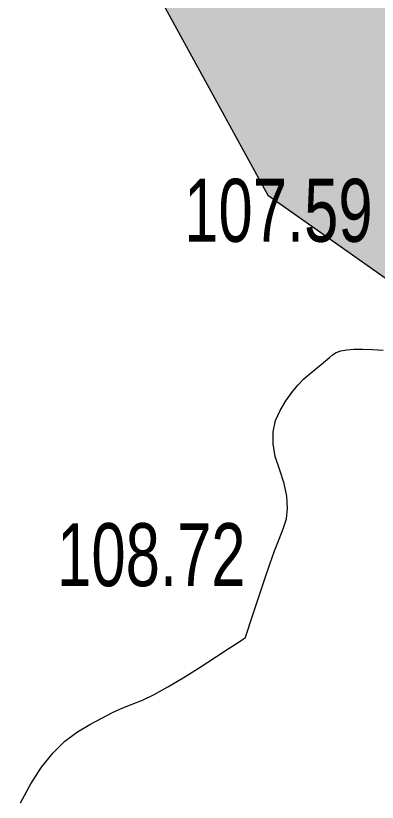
# Model space of a CAD drawing. Header units: metres. Extents: x 431006 to 434411, y 2469261 to 2473208.
# Drawn here: x 432955.91 to 432978.85, y 2471090.49 to 2471140.45 of the extents above; entities that cross this region are included whole.
import ezdxf

# ---------------------------------------------------------------- set-up
doc = ezdxf.new("R2010")
doc.units = ezdxf.units.M
doc.header["$MEASUREMENT"] = 0
for name, color, linetype, lineweight in [('CAO DO', 8, 'Continuous', 18), ('MH_DongMuc_Con', 8, 'Continuous', 18), ('ranh gioi thuc vat-ks', 8, 'RAO_T_VAT', 18), ('thuc vat-ks', 8, 'Continuous', 18)]:
    doc.layers.add(name, color=color, linetype=linetype, lineweight=lineweight)
doc.styles.get("Standard").update_dxf_attribs({"font": 'arial.ttf'})
doc.linetypes.add('RAO_T_VAT', pattern='A,0,[133,ltypeshp.shx,S=0.34,R=0,X=-0.17,Y=0],-2,[133,ltypeshp.shx,S=0.08,R=0,X=0,Y=0],-1.5,[133,ltypeshp.shx,S=0.08,R=0,X=0,Y=0],-1.5,[133,ltypeshp.shx,S=0.08,R=0,X=0,Y=0],-2', length=7)
pattern_1 = [(0, (14.8, 7.6), (0, 20), [0, -20]), (0, (14.76, 7.848), (0, 20), [0, -20]), (0, (14.648, 8.07), (0, 20), [0, -20]), (0, (14.47, 8.248), (0, 20), [0, -20]), (0, (14.248, 8.36), (0, 20), [0, -20]), (0, (14, 8.4), (0, 20), [0, -20]), (0, (13.752, 8.36), (0, 20), [0, -20]), (0, (13.53, 8.248), (0, 20), [0, -20]), (0, (13.352, 8.07), (0, 20), [0, -20]), (0, (13.24, 7.848), (0, 20), [0, -20]), (0, (13.2, 7.6), (0, 20), [0, -20]), (0, (13.24, 7.352), (0, 20), [0, -20]), (0, (13.352, 7.13), (0, 20), [0, -20]), (0, (13.53, 6.952), (0, 20), [0, -20]), (0, (13.752, 6.84), (0, 20), [0, -20]), (0, (14, 6.8), (0, 20), [0, -20]), (0, (14.248, 6.84), (0, 20), [0, -20]), (0, (14.47, 6.952), (0, 20), [0, -20]), (0, (14.648, 7.13), (0, 20), [0, -20]), (0, (14.76, 7.352), (0, 20), [0, -20]), (0, (6.76, 15.352), (0, 20), [0, -20]), (0, (6.648, 15.13), (0, 20), [0, -20]), (0, (6.47, 14.952), (0, 20), [0, -20]), (0, (6.248, 14.84), (0, 20), [0, -20]), (0, (6, 14.8), (0, 20), [0, -20]), (0, (5.752, 14.84), (0, 20), [0, -20]), (0, (5.53, 14.952), (0, 20), [0, -20]), (0, (5.352, 15.13), (0, 20), [0, -20]), (0, (5.24, 15.352), (0, 20), [0, -20]), (0, (5.2, 15.6), (0, 20), [0, -20]), (0, (5.24, 15.848), (0, 20), [0, -20]), (0, (5.352, 16.07), (0, 20), [0, -20]), (0, (5.53, 16.248), (0, 20), [0, -20]), (0, (5.752, 16.36), (0, 20), [0, -20]), (0, (6, 16.4), (0, 20), [0, -20]), (0, (6.248, 16.36), (0, 20), [0, -20]), (0, (6.47, 16.248), (0, 20), [0, -20]), (0, (6.648, 16.07), (0, 20), [0, -20]), (0, (6.76, 15.848), (0, 20), [0, -20]), (0, (6.8, 15.6), (0, 20), [0, -20]), (0, (14, 4), (0, 20), [1.086, -18.914]), (0, (6, 12), (0, 20), [1.086, -18.914]), (90, (14, 4), (-20, 1e-15), [2.8, -17.2]), (90, (6, 12), (-20, 1e-15), [2.8, -17.2])]

msp = doc.modelspace()

# ---------------------------------------------------------------- hatches: boundary and pattern name
at = {"layer": 'thuc vat-ks'}
h = msp.add_hatch(dxfattribs=at)
h.set_pattern_fill('217B', color=8, scale=20, style=0, pattern_type=2)
h.set_pattern_definition(pattern_1)
h.paths.add_polyline_path([(432933.403, 2471180.002), (432955.057, 2471173.274), (432963.238, 2471160.778), (432963.238, 2471144.917), (432971.899, 2471129.057), (432980.08, 2471123.29), (433029.655, 2471105.818), (433058.527, 2471103.415), (433085.475, 2471099.57), (433116.753, 2471097.167), (433156.212, 2471101.974), (433178.348, 2471109.183), (433187.972, 2471120.717), (433197.147, 2471170.888), (433207.734, 2471180.02), (433224.095, 2471183.865), (433253.448, 2471170.407), (433270.772, 2471164.64), (433283.283, 2471171.849), (433281.358, 2471190.113), (433266.441, 2471206.934), (433217.35, 2471250.34), (433157.223, 2471253.239), (433131.88, 2471247.164), (433112.281, 2471247.164), (433099.778, 2471256.952), (433076.391, 2471291.76), (433063.55, 2471306.273), (433039.558, 2471308.973), (433021.987, 2471309.648), (433008.471, 2471317.41), (432992.541, 2471340.354), (432981.052, 2471339.004), (432971.253, 2471328.879), (432960.778, 2471292.43), (432943.949, 2471282.242), (432938.729, 2471270.156), (432941.326, 2471242.831), (432932.547, 2471230.034), (432924.716, 2471225.057), (432919.733, 2471218.658), (432917.123, 2471208.467), (432918.31, 2471197.092), (432921.394, 2471190.693)])
h = msp.add_hatch(dxfattribs=at)
h.set_pattern_fill('217B', color=9, scale=20, style=0, pattern_type=2)
h.set_pattern_definition(pattern_1)
edge = h.paths.add_edge_path()
edge.add_line((433139.362, 2471248.958), (433131.88, 2471247.164))
edge.add_line((433131.88, 2471247.164), (433112.281, 2471247.164))
edge.add_line((433112.281, 2471247.164), (433099.778, 2471256.952))
edge.add_line((433099.778, 2471256.952), (433076.391, 2471291.76))
edge.add_line((433076.391, 2471291.76), (433063.55, 2471306.273))
edge.add_line((433063.55, 2471306.273), (433039.558, 2471308.973))
edge.add_line((433039.558, 2471308.973), (433021.987, 2471309.648))
edge.add_line((433021.987, 2471309.648), (433008.471, 2471317.41))
edge.add_line((433008.471, 2471317.41), (432992.541, 2471340.354))
edge.add_line((432992.541, 2471340.354), (432981.052, 2471339.004))
edge.add_line((432981.052, 2471339.004), (432971.253, 2471328.879))
edge.add_line((432971.253, 2471328.879), (432960.778, 2471292.43))
edge.add_line((432960.778, 2471292.43), (432943.949, 2471282.242))
edge.add_line((432943.949, 2471282.242), (432938.729, 2471270.156))
edge.add_line((432938.729, 2471270.156), (432941.326, 2471242.831))
edge.add_line((432941.326, 2471242.831), (432932.547, 2471230.034))
edge.add_line((432932.547, 2471230.034), (432924.716, 2471225.057))
edge.add_line((432924.716, 2471225.057), (432919.733, 2471218.658))
edge.add_line((432919.733, 2471218.658), (432917.123, 2471208.467))
edge.add_line((432917.123, 2471208.467), (432918.31, 2471197.092))
edge.add_line((432918.31, 2471197.092), (432921.394, 2471190.693))
edge.add_line((432921.394, 2471190.693), (432933.403, 2471180.002))
edge.add_line((432933.403, 2471180.002), (432955.057, 2471173.274))
edge.add_line((432955.057, 2471173.274), (432963.238, 2471160.778))
edge.add_line((432963.238, 2471160.778), (432963.238, 2471144.917))
edge.add_line((432963.238, 2471144.917), (432971.899, 2471129.057))
edge.add_line((432971.899, 2471129.057), (432980.08, 2471123.29))
edge.add_line((432980.08, 2471123.29), (433002.984, 2471115.218))

# ---------------------------------------------------------------- linework, layer by layer
at = {"layer": 'MH_DongMuc_Con', "color": 9, "lineweight": 0, "elevation": 106}
msp.add_lwpolyline([(432956.207, 2471090.452), (432956.859, 2471091.669), (432957.546, 2471092.729), (432958.27, 2471093.629), (432959.03, 2471094.371), (432959.826, 2471094.955), (432960.616, 2471095.429), (432961.359, 2471095.842), (432962.055, 2471096.195), (432962.704, 2471096.488), (432963.305, 2471096.72), (432963.94, 2471096.976), (432964.687, 2471097.34), (432965.548, 2471097.813), (432966.522, 2471098.394), (432967.61, 2471099.082), (432968.639, 2471099.751), (432969.441, 2471100.272), (432970.015, 2471100.645), (432970.361, 2471100.869), (432970.479, 2471100.946), (432970.483, 2471100.949), (432970.485, 2471100.952), (432970.487, 2471100.954), (432970.488, 2471100.957), (432970.489, 2471100.961), (432970.489, 2471100.964), (432970.49, 2471100.968), (432970.491, 2471100.972), (432970.492, 2471100.977), (432970.495, 2471100.983), (432970.532, 2471101.095), (432970.637, 2471101.419), (432970.812, 2471101.956), (432971.056, 2471102.705), (432971.368, 2471103.667), (432971.706, 2471104.69), (432972.027, 2471105.62), (432972.33, 2471106.457), (432972.616, 2471107.203), (432972.885, 2471107.856), (432973.084, 2471108.491), (432973.16, 2471109.183), (432973.115, 2471109.931), (432972.947, 2471110.736), (432972.657, 2471111.597), (432972.377, 2471112.46), (432972.24, 2471113.27), (432972.246, 2471114.028), (432972.394, 2471114.734), (432972.686, 2471115.387), (432973.052, 2471115.982), (432973.424, 2471116.515), (432973.804, 2471116.985), (432974.19, 2471117.392), (432974.583, 2471117.736), (432974.957, 2471118.033), (432975.288, 2471118.299), (432975.575, 2471118.535), (432975.819, 2471118.74), (432976.02, 2471118.914), (432976.239, 2471119.055), (432976.539, 2471119.16), (432976.92, 2471119.231), (432977.382, 2471119.266), (432977.924, 2471119.266), (432978.54, 2471119.244), (432979.22, 2471119.215)], dxfattribs=at)
at = {"layer": 'ranh gioi thuc vat-ks', "color": 8, "lineweight": 0, "ltscale": 3}
msp.add_lwpolyline([(432960.778, 2471292.43), (432943.949, 2471282.242), (432938.729, 2471270.156), (432941.326, 2471242.831), (432932.547, 2471230.034), (432924.716, 2471225.057), (432919.733, 2471218.658), (432917.123, 2471208.467), (432918.31, 2471197.092), (432921.394, 2471190.693), (432933.403, 2471180.002), (432955.057, 2471173.274), (432963.238, 2471160.778), (432963.238, 2471144.917), (432971.899, 2471129.057), (432980.08, 2471123.29), (433029.655, 2471105.818), (433058.527, 2471103.415), (433085.475, 2471099.57), (433116.753, 2471097.167), (433156.212, 2471101.974), (433178.348, 2471109.183), (433187.972, 2471120.717)], dxfattribs=at)
at = {"layer": 'ranh gioi thuc vat-ks', "color": 9, "lineweight": 0, "ltscale": 3}
msp.add_lwpolyline([(432960.778, 2471292.43), (432943.949, 2471282.242), (432938.729, 2471270.156), (432941.326, 2471242.831), (432932.547, 2471230.034), (432924.716, 2471225.057), (432919.733, 2471218.658), (432917.123, 2471208.467), (432918.31, 2471197.092), (432921.394, 2471190.693), (432933.403, 2471180.002), (432955.057, 2471173.274), (432963.238, 2471160.778), (432963.238, 2471144.917), (432971.899, 2471129.057), (432980.08, 2471123.29), (433002.984, 2471115.218)], dxfattribs=at)

# ---------------------------------------------------------------- texts
at = {"layer": 'CAO DO', "color": 8, "lineweight": 0, "width": 0.7}
for s, p in [('107.59', (432966.594, 2471126.094, 107.592)), ('108.72', (432958.531, 2471104.219, 108.716))]:
    msp.add_text(s, height=4, dxfattribs=at).set_placement(p)
at = {"layer": 'CAO DO', "color": 9, "lineweight": 0, "width": 0.7}
for s, p in [('107.59', (432966.594, 2471126.094, 107.592)), ('108.72', (432958.531, 2471104.219, 108.716))]:
    msp.add_text(s, height=4, dxfattribs=at).set_placement(p)

doc.saveas('drawing.dxf')
